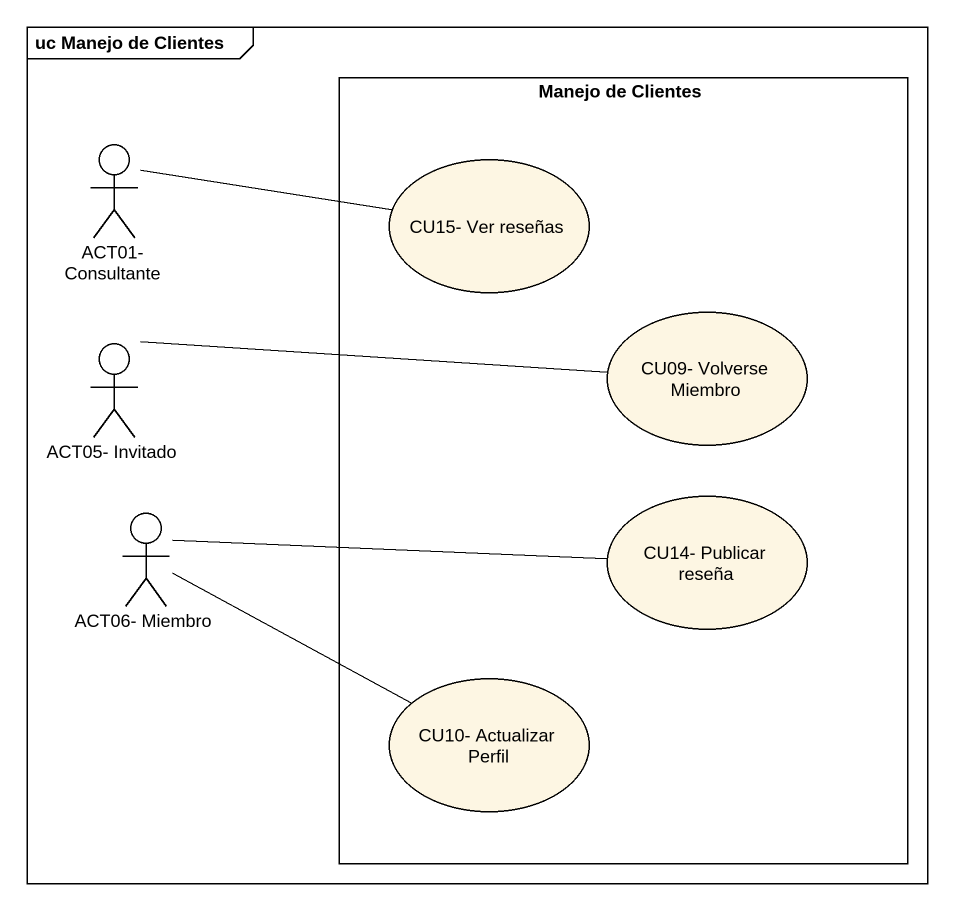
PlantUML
@startuml
mainframe uc Manejo de Clientes
rectangle "Manejo de Clientes" as Manejo_de_Clientes {
  usecase "CU15- Ver reseñas" as CU15_Ver_reseñas
  usecase "CU09- Volverse Miembro" as CU09_Volverse_Miembro
  usecase "CU14- Publicar reseña" as CU14_Publicar_reseña
  usecase "CU10- Actualizar Perfil" as CU10_Actualizar_Perfil
}
actor "ACT01- Consultante" as ACT01_Consultante
actor "ACT05- Invitado" as ACT05_Invitado
actor "ACT06- Miembro" as ACT06_Miembro
ACT01_Consultante -right- CU15_Ver_reseñas
ACT05_Invitado -right- CU09_Volverse_Miembro
ACT06_Miembro -right- CU14_Publicar_reseña
ACT06_Miembro -right- CU10_Actualizar_Perfil
@enduml
